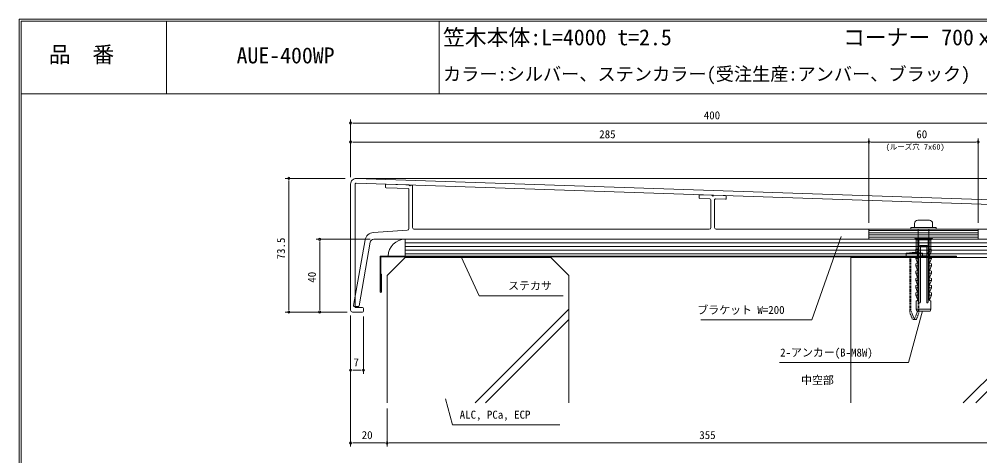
# Model space of a CAD drawing. Units: millimetres, scale not verified. Extents: x -400 to 3744, y -276 to 280.
# Drawn here: x 2944 to 3472, y 40 to 280 of the extents above; entities that cross this region are included whole.
import ezdxf
from ezdxf.enums import TextEntityAlignment as Align

# ---------------------------------------------------------------- set-up
doc = ezdxf.new("R2010")
doc.units = ezdxf.units.MM
doc.header["$LTSCALE"] = 2
doc.linetypes.add('USER2', pattern=[0.25, 0.125, -0.125])
doc.layers.add('0-0_0', color=7, linetype='Continuous', lineweight=9)
doc.styles.add('ＭＳ ゴシック', font='')
doc.styles.get('ＭＳ ゴシック').set_extended_font_data('MS Gothic')

msp = doc.modelspace()

# ---------------------------------------------------------------- linework, layer by layer
at = {"layer": '0-0_0', "color": 3, "lineweight": 18}
for p, q in [((2944.13, 279.761), (2944.13, -270.239)), ((2944.13, 279.761), (3744.13, 279.761)), ((2945.13, 278.761), (2945.13, -269.239)), ((2945.13, 278.761), (3743.13, 278.761)), ((3025.13, 278.761), (3025.13, 238.761)), ((3175.13, 278.761), (3175.13, 238.761)), ((2945.13, 238.761), (3743.13, 238.761)), ((3471.379, 167.699), (3471.379, 214.17))]:
    msp.add_line(p, q, dxfattribs=at)
at = {"layer": '0-0_0'}
for p, q in [((3126.379, 195.199), (3126.379, 224.594)), ((3127.629, 222.594), (3128.879, 222.594)), ((3128.879, 222.594), (3523.878, 222.594)), ((3126.381, 192.87), (3126.381, 214.17)), ((3127.631, 212.17), (3128.881, 212.17)), ((3128.881, 212.17), (3408.879, 212.17)), ((3410.129, 212.17), (3408.879, 212.17)), ((3411.379, 167.699), (3411.379, 214.17)), ((3411.379, 167.699), (3411.379, 214.17)), ((3412.629, 212.17), (3413.879, 212.17)), ((3413.879, 212.17), (3468.879, 212.17)), ((3470.129, 212.17), (3468.879, 212.17)), ((3471.379, 167.699), (3471.379, 214.17)), ((3123.379, 192.199), (3090.379, 192.199)), ((3092.379, 190.949), (3092.379, 189.699)), ((3129.379, 192.199), (3553.379, 192.199)), ((3092.379, 189.699), (3092.379, 121.199)), ((3145.452, 188.495), (3145.452, 187.494)), ((3145.935, 186.995), (3157.966, 186.589)), ((3158.449, 186.089), (3158.449, 164.627)), ((3160.449, 165.188), (3160.452, 188.022)), ((3317.95, 182.673), (3317.95, 181.672)), ((3318.433, 181.173), (3323.966, 180.986)), ((3324.45, 180.486), (3324.45, 165.188)), ((3326.45, 165.188), (3326.45, 180.385)), ((3326.966, 180.885), (3332.433, 180.7)), ((3332.95, 181.2), (3332.95, 182.2)), ((3323.45, 164.188), (3161.449, 164.188)), ((3489.45, 164.188), (3327.45, 164.188)), ((3137.031, 158.698), (3107.379, 158.698)), ((3157.513, 163.629), (3138.918, 162.44)), ((3139.103, 158.688), (3511.798, 158.688)), ((3109.379, 157.448), (3109.379, 156.198)), ((3109.379, 156.198), (3109.379, 121.199)), ((3134.313, 158.318), (3127.958, 122.275)), ((3130.973, 122.102), (3137.133, 157.035)), ((3128.45, 121.689), (3130.481, 121.689)), ((3124.379, 118.699), (3090.379, 118.699)), ((3092.379, 119.949), (3092.379, 121.199)), ((3124.379, 118.699), (3107.379, 118.699)), ((3109.379, 119.949), (3109.379, 121.199)), ((3126.379, 116.699), (3126.379, 44.699)), ((3126.379, 116.699), (3126.379, 84.699)), ((3440.824, 119.334), (3433.2, 90.881)), ((3133.379, 116.199), (3133.379, 84.699)), ((3362.13, 90.881), (3433.158, 90.881)), ((3127.629, 86.699), (3128.879, 86.699)), ((3128.879, 86.699), (3130.879, 86.699)), ((3132.129, 86.699), (3130.879, 86.699)), ((3178.577, 70.928), (3182.389, 56.702)), ((3146.379, 65.699), (3146.379, 44.699)), ((3146.379, 65.699), (3146.379, 44.699)), ((3182.431, 56.702), (3241.348, 56.702)), ((3127.629, 46.699), (3128.879, 46.699)), ((3128.879, 46.699), (3143.879, 46.699)), ((3145.129, 46.699), (3143.879, 46.699)), ((3147.629, 46.699), (3148.879, 46.699)), ((3148.879, 46.699), (3498.879, 46.699))]:
    msp.add_line(p, q, dxfattribs=at)
at = {"layer": '0-0_0', "lineweight": 18}
for p, q in [((3523.48, 178.797), (3129.48, 192.094)), ((3126.379, 189.096), (3126.379, 119.699)), ((3129.395, 189.596), (3523.396, 176.298)), ((3431.879, 150.999), (3431.879, 149.499)), ((3440.879, 150.999), (3431.879, 150.999)), ((3440.879, 149.499), (3431.879, 149.499)), ((3440.879, 150.999), (3440.879, 149.499)), ((3127.379, 118.699), (3132.879, 118.699)), ((3133.379, 119.199), (3133.379, 120.699))]:
    msp.add_line(p, q, dxfattribs=at)
at = {"layer": '0-0_0', "color": 4, "lineweight": 18}
for p, q in [((3444.579, 169.188), (3438.179, 169.188)), ((3434.379, 165.188), (3448.379, 165.188)), ((3436.379, 167.388), (3436.379, 165.188)), ((3438.379, 164.188), (3438.379, 159.199)), ((3444.379, 164.188), (3444.379, 159.199)), ((3446.379, 165.188), (3446.379, 167.388)), ((3448.379, 165.188), (3448.379, 164.188)), ((3471.379, 163.562), (3411.379, 163.562)), ((3471.379, 162.312), (3411.379, 162.312)), ((3471.379, 161.062), (3411.379, 161.062)), ((3471.379, 159.812), (3411.379, 159.812)), ((3436.529, 159.199), (3446.243, 159.199)), ((3436.529, 159.199), (3436.529, 158.699)), ((3436.529, 158.699), (3446.243, 158.699)), ((3436.529, 158.699), (3437.386, 158.342)), ((3437.986, 158.699), (3438.236, 158.342)), ((3437.986, 158.699), (3438.886, 158.342)), ((3444.786, 158.699), (3443.886, 158.342)), ((3444.786, 158.699), (3444.536, 158.342)), ((3446.243, 158.699), (3445.386, 158.342)), ((3446.243, 158.699), (3446.243, 159.199)), ((3437.386, 158.342), (3438.236, 158.342)), ((3437.386, 153.199), (3437.386, 158.342)), ((3438.236, 125.433), (3438.236, 158.342)), ((3438.886, 158.342), (3443.886, 158.342)), ((3438.886, 124.074), (3438.886, 158.342)), ((3439.458, 155.199), (3443.315, 155.199)), ((3439.636, 124.074), (3439.636, 155.199)), ((3439.636, 154.627), (3443.136, 154.627)), ((3443.136, 124.074), (3443.136, 155.199)), ((3443.886, 124.074), (3443.886, 158.342)), ((3444.536, 125.433), (3444.536, 158.342)), ((3444.536, 158.342), (3445.386, 158.342)), ((3445.386, 153.199), (3445.386, 158.342)), ((3146.379, 138.699), (3156.379, 148.699)), ((3486.379, 148.699), (3401.379, 148.699)), ((3401.379, 148.699), (3401.379, 68.699)), ((3437.92, 149.529), (3437.086, 149.199)), ((3437.086, 148.056), (3437.086, 149.199)), ((3437.936, 148.056), (3437.086, 148.056)), ((3438.082, 145.633), (3437.086, 148.056)), ((3437.936, 151.859), (3437.136, 151.859)), ((3438.181, 149.765), (3437.136, 151.859)), ((3438.886, 151.199), (3439.636, 151.199)), ((3438.886, 150.699), (3439.636, 150.699)), ((3439.636, 149.627), (3443.136, 149.627)), ((3443.886, 151.199), (3443.136, 151.199)), ((3443.886, 150.699), (3443.136, 150.699)), ((3444.592, 149.765), (3445.636, 151.859)), ((3444.69, 145.633), (3445.686, 148.056)), ((3444.836, 151.859), (3445.636, 151.859)), ((3444.836, 148.056), (3445.686, 148.056)), ((3444.852, 149.529), (3445.686, 149.199)), ((3445.686, 148.056), (3445.686, 149.199)), ((3437.92, 145.529), (3437.086, 145.199)), ((3437.086, 144.056), (3437.086, 145.199)), ((3437.936, 144.056), (3437.086, 144.056)), ((3438.04, 141.597), (3437.086, 144.056)), ((3444.733, 141.597), (3445.686, 144.056)), ((3444.836, 144.056), (3445.686, 144.056)), ((3444.852, 145.529), (3445.686, 145.199)), ((3445.686, 144.056), (3445.686, 145.199)), ((3146.379, 138.699), (3146.379, 68.699)), ((3246.379, 138.699), (3246.379, 68.699)), ((3437.92, 141.529), (3437.086, 141.199)), ((3437.086, 140.056), (3437.086, 141.199)), ((3437.936, 140.056), (3437.086, 140.056)), ((3438.04, 137.597), (3437.086, 140.056)), ((3437.92, 137.529), (3437.086, 137.199)), ((3444.733, 137.597), (3445.686, 140.056)), ((3444.836, 140.056), (3445.686, 140.056)), ((3444.852, 141.529), (3445.686, 141.199)), ((3444.852, 137.529), (3445.686, 137.199)), ((3445.686, 140.056), (3445.686, 141.199)), ((3437.086, 136.056), (3437.086, 137.199)), ((3437.936, 136.056), (3437.086, 136.056)), ((3438.04, 133.597), (3437.086, 136.056)), ((3437.92, 133.529), (3437.086, 133.199)), ((3437.086, 132.056), (3437.086, 133.199)), ((3437.936, 132.056), (3437.086, 132.056)), ((3438.04, 129.597), (3437.086, 132.056)), ((3444.733, 133.597), (3445.686, 136.056)), ((3444.733, 129.597), (3445.686, 132.056)), ((3444.836, 136.056), (3445.686, 136.056)), ((3444.836, 132.056), (3445.686, 132.056)), ((3444.852, 133.529), (3445.686, 133.199)), ((3445.686, 136.056), (3445.686, 137.199)), ((3445.686, 132.056), (3445.686, 133.199)), ((3437.92, 129.529), (3437.086, 129.199)), ((3437.086, 128.056), (3437.086, 129.199)), ((3437.936, 128.056), (3437.086, 128.056)), ((3438.187, 125.217), (3437.086, 128.056)), ((3444.585, 125.217), (3445.686, 128.056)), ((3444.836, 128.056), (3445.686, 128.056)), ((3444.852, 129.529), (3445.686, 129.199)), ((3445.686, 128.056), (3445.686, 129.199)), ((3437.386, 124.699), (3437.96, 124.986)), ((3437.386, 120.342), (3437.386, 124.699)), ((3445.386, 124.699), (3444.813, 124.986)), ((3445.386, 120.342), (3445.386, 124.699)), ((3194.876, 68.699), (3246.379, 120.201)), ((3437.386, 120.342), (3445.386, 120.342)), ((3437.386, 120.342), (3437.779, 119.199)), ((3437.779, 119.199), (3444.994, 119.199)), ((3444.994, 119.199), (3445.386, 120.342)), ((3200.546, 68.699), (3246.379, 114.532)), ((3463.155, 68.699), (3501.379, 106.922)), ((3470.226, 68.699), (3501.379, 99.851))]:
    msp.add_line(p, q, dxfattribs=at)
at = {"layer": '0-0_0', "color": 5, "lineweight": 18}
for p, q in [((3156.379, 158.699), (3156.379, 149.499)), ((3486.379, 158.699), (3156.379, 158.699)), ((3486.379, 156.699), (3156.379, 156.699)), ((3486.379, 154.699), (3156.379, 154.699)), ((3486.379, 152.699), (3156.379, 152.699)), ((3486.379, 150.699), (3156.379, 150.699))]:
    msp.add_line(p, q, dxfattribs=at)
at = {"layer": '0-0_0', "color": 2, "lineweight": 18}
for p, q in [((3142.579, 149.099), (3142.579, 129.899)), ((3459.179, 149.499), (3142.979, 149.499)), ((3459.179, 149.099), (3142.979, 149.099)), ((3142.979, 149.099), (3142.979, 129.899)), ((3449.579, 149.099), (3449.579, 148.699)), ((3459.179, 148.699), (3449.579, 148.699)), ((3142.979, 139.499), (3143.379, 139.499)), ((3143.379, 139.499), (3143.379, 129.899))]:
    msp.add_line(p, q, dxfattribs=at)
at = {"layer": '0-0_0', "linetype": 'USER2', "lineweight": 18}
for p, q in [((3433.879, 149.499), (3433.879, 118.249)), ((3434.379, 149.499), (3434.379, 119.691)), ((3438.379, 149.499), (3438.379, 119.691)), ((3438.879, 149.499), (3438.879, 118.249)), ((3433.879, 118.249), (3435.379, 114.499)), ((3437.379, 114.499), (3438.879, 118.249)), ((3437.379, 114.499), (3435.379, 114.499))]:
    msp.add_line(p, q, dxfattribs=at)
at = {"layer": '0-0_0', "lineweight": 18}
msp.add_lwpolyline([(3132.879, 121.199), (3128.878, 121.199), (3128.878, 189.096)], dxfattribs=at)
at = {"layer": '0-0_0'}
for points in [[(3159.969, 188.522), (3159.436, 188.54), (3158.952, 188.056), (3158.434, 188.574), (3145.969, 188.995)], [(3332.466, 182.7), (3325.939, 182.92), (3325.45, 182.432), (3324.928, 182.955), (3318.466, 183.173)], [(3318.978, 114.331), (3379.895, 114.331), (3396.119, 160.259)], [(3243.289, 127.648), (3196.997, 127.648), (3187.08, 149.099)]]:
    msp.add_lwpolyline(points, dxfattribs=at)
at = {"layer": '0-0_0', "color": 3, "lineweight": 18}
msp.add_lwpolyline([(3411.379, 164.188), (3471.379, 164.188), (3471.379, 158.688), (3411.379, 158.699)], close=True, dxfattribs=at)
at = {"layer": '0-0_0', "color": 4, "lineweight": 18}
for points in [[(3434.379, 165.188), (3434.379, 164.188), (3448.379, 164.188)], [(3437.136, 151.859), (3437.136, 153.199), (3438.236, 153.199)], [(3445.636, 151.859), (3445.636, 153.199), (3444.536, 153.199)], [(3246.379, 138.699), (3236.379, 148.699), (3156.379, 148.699)]]:
    msp.add_lwpolyline(points, dxfattribs=at)
at = {"layer": '0-0_0', "linetype": 'USER2', "lineweight": 18}
msp.add_lwpolyline([(3434.379, 119.691), (3436.379, 114.691), (3438.379, 119.691)], dxfattribs=at)
at = {"layer": '0-0_0'}
for centre, radius, start, end in [((3126.379, 222.594), 0.625, 0, 180), ((3126.379, 222.594), 0.625, 180, 0), ((3126.381, 212.17), 0.625, 0, 180), ((3126.381, 212.17), 0.625, 180, 0), ((3411.379, 212.17), 0.625, 0, 180), ((3411.379, 212.17), 0.625, 0, 180), ((3411.379, 212.17), 0.625, 180, 0), ((3411.379, 212.17), 0.625, 180, 0), ((3471.379, 212.17), 0.625, 0, 180), ((3471.379, 212.17), 0.625, 0, 180), ((3471.379, 212.17), 0.625, 180, 0), ((3471.379, 212.17), 0.625, 180, 0), ((3092.379, 192.199), 0.625, 90, 270), ((3092.379, 192.199), 0.625, 270, 90), ((3145.952, 188.495), 0.5, 88.0669, 180), ((3145.952, 187.494), 0.5, 180, 268.0669), ((3157.949, 186.089), 0.5, 0, 88.0669), ((3159.952, 188.022), 0.5, 359.99254, 88.0669), ((3318.45, 182.673), 0.5, 88.0669, 180), ((3318.45, 181.672), 0.5, 180, 268.0669), ((3323.95, 180.486), 0.5, 0, 88.0669), ((3326.95, 180.385), 0.5, 88.0669, 180), ((3332.45, 181.2), 0.5, 268.0669, 0), ((3332.45, 182.2), 0.5, 360, 88.0669), ((3157.449, 164.627), 1, 273.65947, 0), ((3161.449, 165.188), 1, 179.99254, 270), ((3323.45, 165.188), 1, 270, 0), ((3327.45, 165.188), 1, 180, 270), ((3109.379, 158.698), 0.625, 90, 270), ((3109.379, 158.698), 0.625, 270, 90), ((3139.237, 157.45), 5, 93.65947, 170), ((3139.103, 156.688), 2, 90, 170), ((3128.45, 122.189), 0.5, 170, 270), ((3130.481, 122.189), 0.5, 270, 350), ((3092.379, 118.699), 0.625, 90, 270), ((3092.379, 118.699), 0.625, 270, 90), ((3109.379, 118.699), 0.625, 90, 270), ((3109.379, 118.699), 0.625, 270, 90), ((3126.379, 86.699), 0.625, 0, 180), ((3126.379, 86.699), 0.625, 180, 0), ((3133.379, 86.699), 0.625, 0, 180), ((3133.379, 86.699), 0.625, 180, 0), ((3126.379, 46.699), 0.625, 0, 180), ((3126.379, 46.699), 0.625, 180, 0), ((3146.379, 46.699), 0.625, 0, 180), ((3146.379, 46.699), 0.625, 0, 180), ((3146.379, 46.699), 0.625, 180, 0), ((3146.379, 46.699), 0.625, 180, 0)]:
    msp.add_arc(centre, radius, start, end, dxfattribs=at)
at = {"layer": '0-0_0', "lineweight": 18}
for centre, radius, start, end in [((3129.379, 189.096), 3, 88.067, 180), ((3129.378, 189.096), 0.5, 88.067, 180), ((3127.379, 119.699), 1, 180, 270), ((3132.879, 120.699), 0.5, 0, 90), ((3132.879, 119.199), 0.5, 270, 0)]:
    msp.add_arc(centre, radius, start, end, dxfattribs=at)
at = {"layer": '0-0_0', "color": 4, "lineweight": 18}
for centre, radius, start, end in [((3438.179, 167.388), 1.8, 90, 180), ((3444.579, 167.388), 1.8, 0, 90), ((3439.458, 154.627), 0.571, 90, 180), ((3443.315, 154.627), 0.571, 0, 90), ((3437.736, 149.994), 0.5, 291.60553, 0), ((3437.936, 152.159), 0.3, 270, 0), ((3437.936, 148.356), 0.3, 270, 0), ((3444.836, 152.159), 0.3, 180, 270), ((3445.036, 149.994), 0.5, 180, 248.39447), ((3444.836, 148.356), 0.3, 180, 270), ((3437.736, 145.994), 0.5, 291.60553, 0), ((3437.936, 144.356), 0.3, 270, 0), ((3445.036, 145.994), 0.5, 180, 248.39447), ((3444.836, 144.356), 0.3, 180, 270), ((3437.736, 141.994), 0.5, 291.60553, 0), ((3437.736, 137.994), 0.5, 291.60553, 0), ((3437.936, 140.356), 0.3, 270, 0), ((3445.036, 141.994), 0.5, 180, 248.39447), ((3444.836, 140.356), 0.3, 180, 270), ((3445.036, 137.994), 0.5, 180, 248.39447), ((3437.736, 133.994), 0.5, 291.60553, 0), ((3437.936, 136.356), 0.3, 270, 0), ((3437.936, 132.356), 0.3, 270, 0), ((3444.836, 136.356), 0.3, 180, 270), ((3445.036, 133.994), 0.5, 180, 248.39447), ((3444.836, 132.356), 0.3, 180, 270), ((3437.736, 129.994), 0.5, 291.60553, 0), ((3437.936, 128.356), 0.3, 270, 0), ((3445.036, 129.994), 0.5, 180, 248.39447), ((3444.836, 128.356), 0.3, 180, 270), ((3437.736, 125.433), 0.5, 296.56505, 0), ((3439.261, 124.074), 0.375, 180, 0), ((3443.511, 124.074), 0.375, 180, 0), ((3445.036, 125.433), 0.5, 180, 243.43495)]:
    msp.add_arc(centre, radius, start, end, dxfattribs=at)
at = {"layer": '0-0_0', "color": 5, "lineweight": 18}
msp.add_arc((3156.476, 149.175), 9.524, 90.58804, 178.05397, dxfattribs=at)
at = {"layer": '0-0_0', "color": 2, "lineweight": 18}
for centre, start, end in [((3142.979, 149.099), 90, 180), ((3459.179, 149.099), 270, 90), ((3142.979, 129.899), 180, 0)]:
    msp.add_arc(centre, 0.4, start, end, dxfattribs=at)
at = {"layer": '0-0_0', "lineweight": 18}
msp.add_ellipse((3436.379, 150.999), major_axis=(-3, 0), ratio=0.143529, start_param=3.1415927, end_param=6.2831853, dxfattribs=at)

# ---------------------------------------------------------------- texts
at = {"layer": '0-0_0', "style": 'ＭＳ ゴシック'}
for s, height, p in [('笠木本体:L=4000 t=2.5', 8.798, (3177.13, 262.761)), ('コーナー 700ｘ700', 8.798, (3397.13, 262.761)), ('品\u3000番', 8.798, (2960.367, 253.31)), ('AUE-400WP', 8.798, (3063.672, 252.822)), ('カラー:シルバー、ステンカラー(受注生産:アンバー、ブラック)', 7.331, (3177.13, 243.761)), ('400', 4.399, (3320.561, 223.394)), ('285', 4.399, (3263.078, 212.97)), ('60', 4.399, (3437.419, 212.97)), ('(ルーズ穴 7x60)', 2.933, (3420.546, 207.17)), ('ステカサ', 4.399, (3212.979, 129.648)), ('ブラケット W=200', 4.399, (3317.029, 116.331)), ('2-アンカー(B-M8W)', 4.399, (3362.552, 92.881)), ('7', 4.399, (3127.945, 87.499)), ('中空部', 4.399, (3374.062, 77.654)), ('ALC, PCa, ECP', 4.399, (3186.33, 58.702)), ('20', 4.399, (3132.45, 47.499)), ('355', 4.399, (3318.092, 47.499))]:
    msp.add_text(s, height=height, dxfattribs=at).set_placement(p, align=Align.BOTTOM_LEFT)
for s, p in [('73.5', (3091.579, 147.637)), ('40', (3108.579, 134.83))]:
    msp.add_text(s, height=4.399, rotation=90, dxfattribs=at).set_placement(p, align=Align.BOTTOM_LEFT)

doc.saveas('drawing.dxf')
